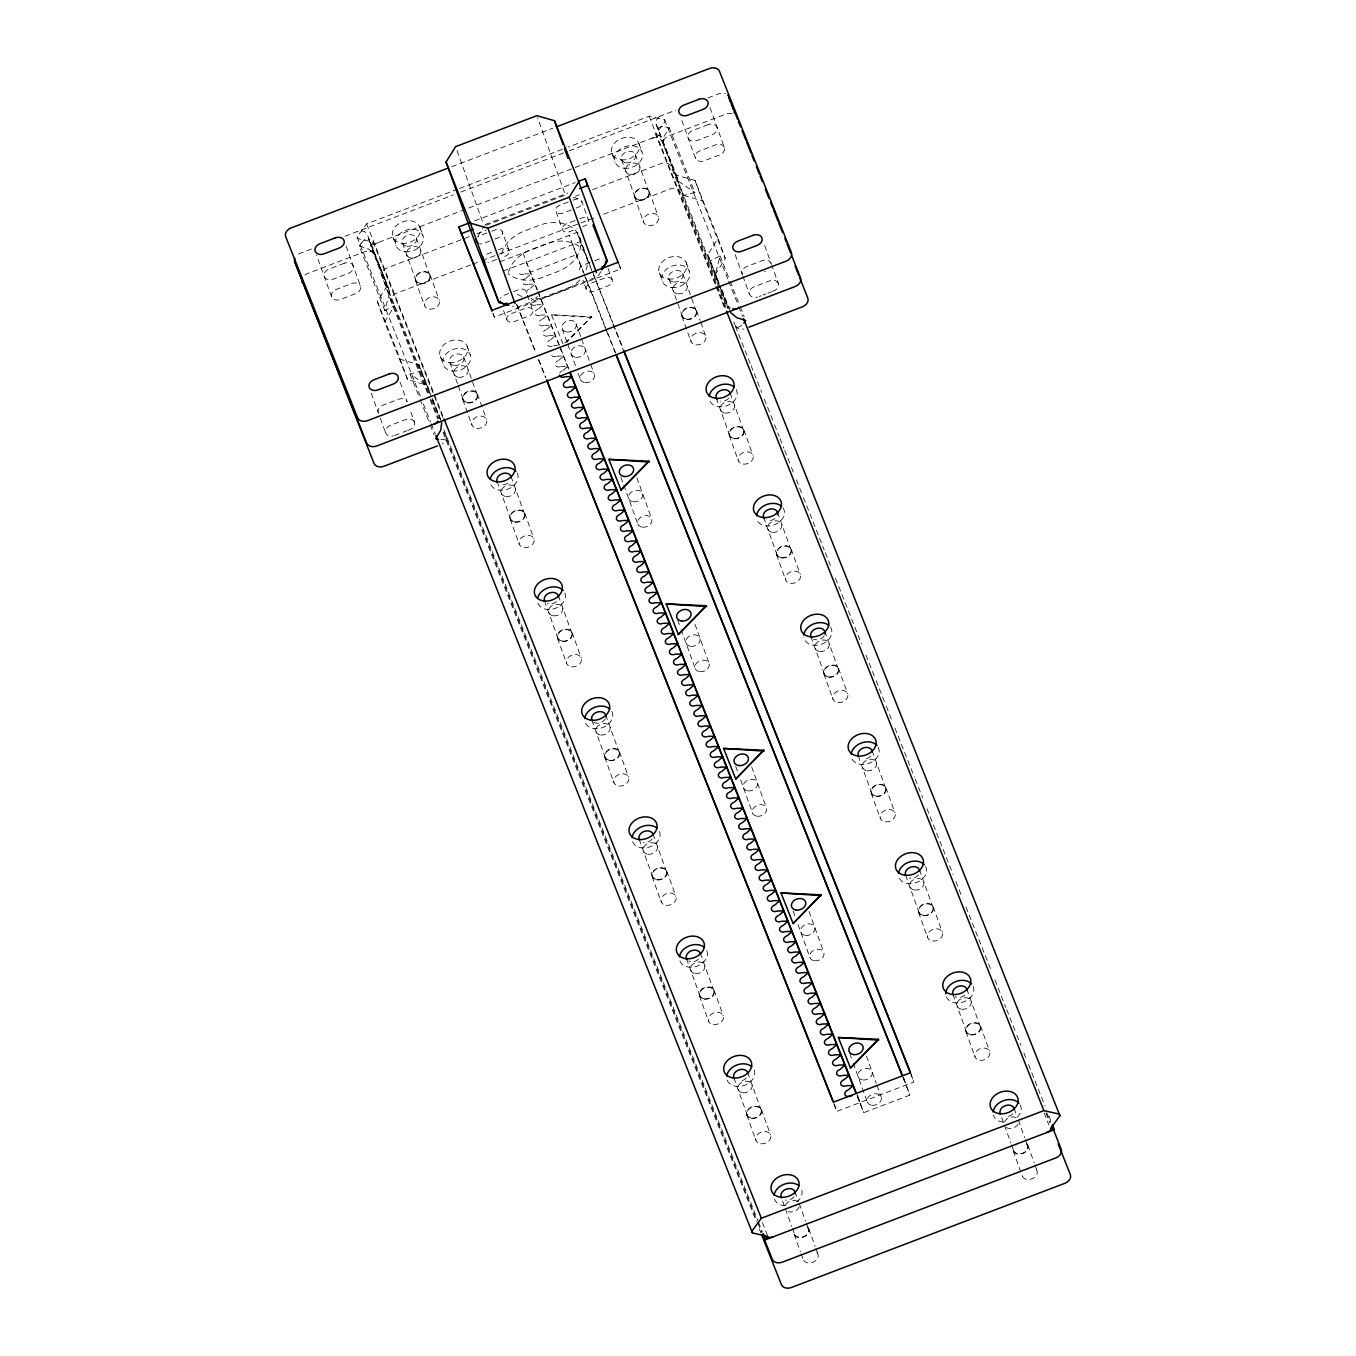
<?xml version="1.0" encoding="UTF-8"?>
<svg xmlns="http://www.w3.org/2000/svg" width="1356" height="1356" viewBox="0 0 1356 1356"><rect width="100%" height="100%" fill="white"/><g stroke="black" fill="none" stroke-linecap="round" stroke-linejoin="round"><path stroke-width="0.75" stroke-dasharray="5 3.75" d="M665.66 126.989L669.237 127.803L664.135 136.278L663.321 144.194M663.338 139.126L663.22 143.77M431.344 396.427L421.258 370.985L410.037 374.036L426.276 384.918L407.546 379.578L384.646 321.864L394.749 305.524L384.833 310.541L389.731 291.591L367.256 234.385A8.221 6.221 -19.8 0 0 357.272 231.537M720.612 288.54L715.171 274.844L720.087 255.894L710.154 260.911L718.697 282.421M384.646 321.864L377.341 301.591L387.46 285.252M477.82 236.3L484.143 226.062M600.962 271.488L597.793 276.59L516.5 307.575L512.602 306.456M710.154 260.911L707.883 254.572L717.985 238.232L695.069 180.518L676.356 175.178L656.168 124.294A8.221 6.221 -19.8 0 1 661.559 115.582M715.171 274.844L725.29 258.504L717.985 238.232M442.734 417.292L373.171 242.063L357.713 238.588L357.103 236.893L366.629 223.893L457.497 189.264M384.833 310.541L359.187 245.928L361.374 242.927M429.411 393.206L370.713 245.385L373.171 242.063M715.07 284.065L655.66 134.413L665.186 121.413L664.576 119.735L649.134 116.26L568.13 147.109M564.893 342.983L591.606 316.677L566.672 342.373M741.885 325.423L737.325 327.542M537.417 296.625L535.722 297.828M526.298 278.031L531.06 273.793L524.67 273.929M538.535 308.863L543.315 304.676L536.874 304.761M542.62 319.135L547.366 314.897L540.993 315.033M558.943 360.238L563.689 356.001L557.299 356.136M530.416 288.286L535.162 284.133L528.704 284.218M546.739 329.389L551.468 325.237L545.027 325.321M563.062 370.493L567.791 366.323L561.35 366.425M550.739 339.712L555.536 335.441L549.078 335.593M451.718 166.72L552.604 128.295M459.481 188.518L566.147 147.872M311.405 249.012L300.201 253.284A8.221 6.221 -19.8 0 0 296.371 255.826M345.034 236.198L453.379 194.908M460.854 192.06L567.317 151.499M569.198 150.787L675.83 110.158M707.934 97.92L718.629 93.835A8.221 6.221 -19.8 0 1 725.443 93.7M370.713 245.385L659.626 135.312L728.409 308.575M474.6 220.892L575.266 182.552M484.94 224.655L567.842 193.061M486.092 225.316L565.435 195.078L537.569 117.667M469.21 236.673L387.528 267.793A8.221 6.221 -19.8 0 0 382.138 276.505L428.615 393.596M476.804 233.791L486.312 230.164M575.588 196.145L579.385 194.705M592.674 189.637L661.067 163.584A8.221 6.221 -19.8 0 1 671.05 166.432L727.443 308.473M486.872 233.029L480.16 235.588A5.593 4.221 -19.8 0 0 477.922 236.944M491.686 231.198L495.533 229.723A5.593 4.221 -19.8 0 1 502.313 231.673L509.009 250.25A5.593 4.221 -19.8 0 1 505.33 256.182L501.5 257.64M568.232 202.027L559.587 205.315A5.593 4.221 -19.8 0 0 555.926 211.248L562.604 229.825A5.593 4.221 -19.8 0 0 569.401 231.774L577.08 228.842M573.046 200.196L574.961 199.468A5.593 4.221 -19.8 0 1 581.741 201.4L588.436 219.994A5.593 4.221 -19.8 0 1 584.775 225.91L582.843 226.638M490.008 240.893L483.278 243.453A5.593 4.221 -19.8 0 1 479.634 243.826M494.804 239.063L498.652 237.588A5.593 4.221 -19.8 0 0 502.313 231.673M571.351 209.892L562.706 213.18A5.593 4.221 -19.8 0 1 555.926 211.248M576.164 208.061L578.08 207.332A5.593 4.221 -19.8 0 0 581.741 201.4M486.838 254.165L493.567 251.606M498.381 249.775L502.212 248.317A5.593 4.221 -19.8 0 1 509.009 250.25M574.927 220.604L566.283 223.91A5.593 4.221 -19.8 0 0 562.604 229.825M579.724 218.774L581.656 218.045A5.593 4.221 -19.8 0 1 588.436 219.994M470.735 264.912L396.647 293.15A8.221 6.221 -19.8 0 0 391.257 301.846L429.36 397.833M472.634 264.2L480.227 261.301M482.143 260.572L495.432 255.504M499.228 254.064L596.115 217.146M603.708 214.248L670.186 188.925A8.221 6.221 -19.8 0 1 680.17 191.772L716.748 283.913M496.686 259.471L489.957 262.03A5.593 4.221 -19.8 0 1 487.923 262.488M499.923 261.759L576.978 232.401L591.758 269.641M503.262 271.064L580.317 241.69L576.978 232.401M537.078 289.913L530.111 272.353L576.283 254.759L569.283 235.334M508.67 293.489L503.873 295.32A5.593 4.221 -19.8 0 0 500.381 298.32M513.483 291.659L519.246 289.472A5.593 4.221 -19.8 0 1 526.162 293.438M590.03 262.505L583.3 265.064A5.593 4.221 -19.8 0 0 579.52 268.878A5.593 4.221 -19.8 0 0 581.334 272.81M594.826 260.674L598.674 259.199A5.593 4.221 -19.8 0 1 603.318 259.115M492.838 313.236L494.381 317.118L620.692 268.98L618.268 262.216M764.377 271.471L765.326 271.115M394.359 435.513L402.054 432.581M403.003 432.225L406.851 430.75M407.817 430.394L409.732 429.666A7.204 5.441 -19.8 0 0 414.461 422.038L409.8 409.139M759.174 296.506L761.106 295.778M763.021 295.049L765.903 293.947M767.835 293.218L771.666 291.743M772.632 291.387L773.598 291.015A7.204 5.441 -19.8 0 0 778.31 283.404L771.683 264.962M833.804 1103.682L836.855 1111.395L913.91 1082.037L910.571 1072.732M857.517 1097.106L863.704 1112.683L909.876 1095.106L902.876 1075.664M732.037 113.734A8.221 6.221 -19.8 0 0 725.935 114.107L668.847 135.854A8.221 6.221 -19.8 0 0 663.457 144.567L683.661 195.45L694.882 192.399L669.237 127.803M553.621 345.78L557.621 345.288M591.911 317.507L551.502 314.846L591.606 316.677M440.785 439.717L445.548 439.124L446.599 436.157M655.66 134.413L659.626 135.312M359.187 245.928L368.493 248.928L374.392 254.284M683.661 195.45L702.374 200.79L725.29 258.504M573.266 197.315L581.08 199.552M377.341 301.591L400.257 359.306L418.97 364.645L430.327 393.274M656.168 124.294L678.644 181.501L694.882 192.399M736.393 327.135L735.715 326.389A8.221 6.221 -19.8 0 0 743.919 329M370.968 250.521L374.188 253.911M389.731 291.591L368.527 238.453L386.816 284.099L378.714 263.844M720.087 255.894L729.409 279.387M730.189 281.353L739.512 304.846M740.291 306.795L744.173 316.592M664.576 119.735L727.901 279.217M728.68 281.184L738.054 304.812M738.664 306.507L742.749 316.626M707.883 254.572L719.239 283.184M721.765 289.54L728.07 305.439A8.221 6.221 -19.8 0 0 730.579 308.134M721.816 290.252L730.359 311.778M721.392 290.489L728.375 308.1M733.816 321.796L735.376 325.711M735.444 326.304L750.309 363.713M751.088 365.679L761.75 392.545M764.377 399.156L773.751 422.784M774.53 424.75L779.225 436.564M780.005 438.53L783.921 448.378M784.7 450.345L790.701 465.481M791.463 467.413L793.752 473.159M796.413 479.888L802.667 495.635M803.447 497.601L824.228 549.943M825.346 552.74L831.601 568.486M835.499 578.334L861.569 643.998M865.992 655.134L875.366 678.763M876.145 680.729L885.536 704.357M886.316 706.323L892.045 720.782M894.909 727.986L914.452 777.208M915.232 779.175L922.538 797.565M926.962 808.718L953.014 874.349M955.878 881.57L962.15 897.384M965.964 906.978L991.117 970.32M994.914 979.913L1005.898 1007.593M1006.677 1009.559L1016.068 1033.187M1016.847 1035.153L1020.831 1045.188M1023.882 1052.866L1026.17 1058.612M1028.577 1064.68L1044.984 1106.038M1048.9 1115.886L1051.307 1121.971M1046.713 1112.751L1050.527 1122.344M717.51 285.828L726.647 308.863M1045.934 1113.14L1049.747 1122.734M649.134 116.26L725.731 309.219M715.849 286.031L725.24 309.66M1044.154 1113.022L1048.832 1124.836M619.167 265.098L620.692 268.98M592.538 271.607L612.861 322.796M613.641 324.779L623.014 348.39M580.317 241.69L592.758 273.031M593.538 274.997L623.235 349.814M910.859 1074.325L913.91 1082.037M572.639 244.622L585.131 276.115M585.911 278.082L607.013 331.22M607.793 333.186L615.607 352.865M903.096 1077.088L906.232 1084.953M576.283 254.759L583.317 272.471M584.097 274.437L615.353 353.17M902.842 1077.393L909.876 1095.106M551.502 314.846L563.299 344.56M526.467 262.216L537.332 289.608M538.112 291.591L569.384 370.341M857.755 1096.767L860.06 1102.547M537.857 291.879L558.96 345.034M559.74 347L568.35 368.663M517.043 304.914L535.806 352.17M538.925 360.035L545.96 377.765M516.483 304.354L535.247 351.611M538.366 359.493L545.4 377.205M366.629 223.893L443.226 416.851M762.428 1222.637L767.903 1236.418M432.852 399.63L440.988 420.597M432.123 398.376L441.446 421.852M432.479 400.579L439.514 418.665M443.887 429.683L757.835 1220.536M758.428 1222.027L762.394 1232.045M430.903 399.359L438.53 418.563M443.87 431.988L757.055 1220.909M757.801 1222.841L761.614 1232.435M430.123 399.749L437.751 418.936M443.073 432.378L756.258 1221.298M759.309 1228.977L760.835 1232.824M357.103 236.893L420.411 396.376M423.36 403.986L430.581 421.987M431.191 423.665L435.259 433.801M410.037 374.036L419.36 397.528M420.14 399.478L429.462 422.97M430.242 424.937L434.123 434.717M764.699 245.589L771.005 263.132M709.985 107.582L724.307 147.346A7.204 5.441 -19.8 0 1 719.578 154.974L704.205 160.822A7.204 5.441 -19.8 0 1 695.475 158.33L681.153 118.565M735.172 254.623L742.19 274.115M742.851 275.946L749.478 294.388M695.069 180.518L702.374 200.79M1027.865 1145.278L1034.187 1162.821M1034.882 1164.77L1036.984 1170.618M1014.085 1108.276L1016.915 1116.158M1018.339 1120.09L1024.661 1137.633M1025.356 1139.582L1027.458 1145.43M676.356 175.178L678.644 181.501M980.541 1026.051L989.66 1051.392M966.743 989.033L980.134 1026.204M933.199 906.808L942.318 932.148M919.419 869.806L932.792 906.961M885.858 787.582L894.994 812.922M872.077 750.563L885.468 787.734M1001.66 1117.48L1003.796 1123.395M1004.508 1125.361L1010.813 1142.922M1011.525 1144.871L1013.627 1150.719M1013.22 1150.871L1022.339 1176.211M838.533 668.339L847.653 693.679M824.753 631.32L838.127 668.491M952.912 994.304L966.286 1031.475M965.896 1031.628L975.015 1056.968M791.192 549.095L800.328 574.452M777.412 512.093L790.785 549.265M686.238 262.674L689.272 271.132M905.571 875.078L918.961 912.232M918.554 912.385L927.673 937.742M743.868 429.869L752.987 455.209M730.07 392.85L743.461 430.022M638.896 143.448L641.947 151.889M858.246 755.834L871.62 793.006M871.213 793.158L880.349 818.499M696.526 310.626L700.035 320.372M700.747 322.321L705.645 335.966M682.746 273.624L696.12 310.778M810.905 636.591L824.295 673.763M823.889 673.915L833.008 699.255M649.202 191.399L658.321 216.74M635.405 154.381L648.795 191.552M763.581 517.365L776.954 554.536M776.547 554.689L785.666 580.029M716.239 398.122L729.63 435.293M729.223 435.445L738.342 460.786M668.915 278.895L682.288 316.05M681.882 316.219L691.001 341.559M621.573 159.652L634.947 196.823M634.557 196.976L643.676 222.316M659.338 272.929L662.372 281.387M611.997 153.703L615.031 162.144M608.132 268.573L612.149 279.726A5.593 4.221 -19.8 0 1 608.488 285.641L593.114 291.506A5.593 4.221 -19.8 0 1 586.317 289.574L582.978 280.268M501.754 254.047A32.917 24.883 -19.8 0 1 524.111 231.13L539.485 225.282A32.917 24.883 -19.8 0 1 579.419 236.69L586.097 255.267M866.399 1055.951L876.23 1083.258M876.942 1085.207L881.146 1096.902M809.04 911.435L823.77 952.37M751.665 766.903L766.394 807.837M849.771 1053.426L852.568 1061.24M853.28 1063.189L867.315 1102.174M694.984 624.319L709.019 663.304M793.091 910.859L795.192 916.707M798.006 924.504L809.939 957.641M636.913 477.837L651.643 518.772M857.382 1095.123L863.704 1112.683M856.992 1094.851L860.653 1104.987M735.715 766.326L737.817 772.174M740.63 779.971L752.563 813.108M576.029 323.576L580.944 337.22M581.639 339.17L590.063 362.561M590.758 364.51L594.267 374.256M677.644 619.845L680.441 627.642M681.153 629.591L695.187 668.576M620.963 477.261L623.065 483.109M623.777 485.058L637.812 524.06M562.181 328.847L567.096 342.492M567.808 344.441L575.52 365.883M578.334 373.68L580.436 379.527M834.177 1103.954L836.855 1111.395M523.111 252.928L530.111 272.353M527.365 295.133L532.722 309.999A5.593 4.221 -19.8 0 1 529.06 315.914L513.687 321.779A5.593 4.221 -19.8 0 1 506.89 319.83L503.551 310.541M456.989 150.618L483.431 224.079M493.16 313.745L494.381 317.118M808.786 1228.756L815.109 1246.3M815.804 1248.249L817.905 1254.097M795.006 1191.755L798.548 1201.602M799.26 1203.569L805.566 1221.112M806.278 1223.061L808.379 1228.909M761.445 1109.53L770.581 1134.87M747.665 1072.511L761.038 1109.683M714.12 990.287L723.24 1015.627M700.323 953.268L713.714 990.439M666.779 871.061L675.898 896.401M652.999 834.042L666.372 871.213M782.582 1200.958L784.717 1206.874M785.412 1208.84L791.735 1226.383M792.429 1228.333L794.548 1234.18M794.141 1234.35L800.447 1251.893M801.159 1253.842L803.26 1259.69M619.455 751.817L628.574 777.158M605.657 714.798L619.048 751.97M733.833 1077.783L747.207 1114.954M746.8 1115.107L755.936 1140.447M572.113 632.574L581.232 657.914M558.333 595.572L571.707 632.727M467.159 346.153L470.193 354.611M686.492 958.539L699.882 995.711M699.476 995.863L708.595 1021.204M524.789 513.348L533.908 538.688M510.992 476.329L524.382 513.5M419.818 226.927L422.869 235.368M639.168 839.313L652.541 876.485M652.134 876.637L661.253 901.977M477.448 394.104L486.567 419.445M463.667 357.103L477.041 394.257M591.826 720.07L605.2 757.241M604.81 757.394L613.929 782.734M430.106 274.878L439.242 300.218M416.326 237.859L429.699 275.031M544.485 600.844L557.875 637.998M557.469 638.168L566.588 663.508M497.16 481.6L510.534 518.772M510.127 518.924L519.263 544.265M449.819 362.374L457.582 383.934M458.294 385.884L463.21 399.528M462.803 399.681L471.922 425.021M402.495 243.131L415.868 280.302M415.461 280.455L424.598 305.795M440.242 356.408L443.293 364.849M392.918 237.164L395.952 245.622M418.97 364.645L421.258 370.985M391.257 301.846L373.019 251.165A8.221 6.221 -19.8 0 1 378.409 242.453M400.257 359.306L407.546 379.578M400.139 382.273L407.156 401.766A7.204 5.441 -19.8 0 0 398.427 399.274L383.053 405.122A7.204 5.441 -19.8 0 0 378.799 413.631M346.136 246.216L360.442 285.98A7.204 5.441 -19.8 0 1 355.73 293.608L340.356 299.473A7.204 5.441 -19.8 0 1 331.61 296.964L316.592 255.25M371.307 393.257L378.324 412.749M380.324 418.275L385.629 433.022M771.259 264.081A7.204 5.441 -19.8 0 0 762.275 260.623L746.902 266.488A7.204 5.441 -19.8 0 0 742.393 274.556M506.89 319.83A5.593 4.221 -19.8 0 1 510.551 313.914L525.925 308.049A5.593 4.221 -19.8 0 1 532.722 309.999M612.149 279.726A5.593 4.221 -19.8 0 0 605.369 277.794L589.996 283.641A5.593 4.221 -19.8 0 0 586.317 289.574M586.114 269.827A32.917 24.883 -19.8 0 0 578.029 245.673A32.917 24.883 -19.8 0 0 546.18 243.86L530.806 249.724A32.917 24.883 -19.8 0 0 508.008 275.217M579.86 279.929A32.917 24.883 -19.8 0 1 564.537 290.099L549.163 295.964A32.917 24.883 -19.8 0 1 530.84 298.608M521.89 296.506A32.917 24.883 -19.8 0 1 514.771 292.252M579.419 236.69A32.917 24.883 -19.8 0 1 557.841 271.522L542.468 277.387A32.917 24.883 -19.8 0 1 508.076 273.658M1036.476 1169.669A7.831 5.933 -19.8 0 1 1031.509 1179.059A7.831 5.933 -19.8 0 1 1022.034 1174.584M1026.984 1143.871A7.831 5.933 -19.8 0 1 1022.729 1153.583A7.831 5.933 -19.8 0 1 1012.898 1149.244M817.024 1252.69A7.831 5.933 -19.8 0 1 812.413 1262.538A7.831 5.933 -19.8 0 1 802.972 1257.453M807.905 1227.35A7.831 5.933 -19.8 0 1 803.277 1237.197A7.831 5.933 -19.8 0 1 793.853 1232.112M651.948 138.227A8.221 6.221 -19.8 0 1 661.931 141.092M1026.628 1144.108A7.407 5.593 -19.8 0 1 1022.61 1153.278A7.407 5.593 -19.8 0 1 1013.322 1149.176M1018.102 1123.971A7.407 5.593 -19.8 0 1 1005.745 1127.107M1004.508 1122.09A7.407 5.593 -19.8 0 1 1010.067 1117.293A7.407 5.593 -19.8 0 1 1017.102 1118.361M807.142 1227.18A7.407 5.593 -19.8 0 1 803.532 1236.757A7.407 5.593 -19.8 0 1 794.277 1232.095M799.26 1206.857A7.407 5.593 -19.8 0 1 788.277 1211.535M785.666 1204.976A7.407 5.593 -19.8 0 1 798.006 1201.84M736.189 389.477A14.391 10.882 -19.8 0 1 727.172 405.614A14.391 10.882 -19.8 0 1 709.408 399.681M782.988 507.839A14.391 10.882 -19.8 0 1 775.124 524.586A14.391 10.882 -19.8 0 1 756.733 518.924M830.33 627.082A14.391 10.882 -19.8 0 1 821.838 644.083A14.391 10.882 -19.8 0 1 803.871 637.167M878.196 747.19A14.391 10.882 -19.8 0 1 869.179 763.309A14.391 10.882 -19.8 0 1 851.399 757.394M925.538 866.416A14.391 10.882 -19.8 0 1 916.503 882.553A14.391 10.882 -19.8 0 1 898.74 876.637M973.286 986.541A14.391 10.882 -19.8 0 1 963.845 1001.796A14.391 10.882 -19.8 0 1 946.369 996.796M1020.204 1104.886A14.391 10.882 -19.8 0 1 1015.847 1118.429M1003.169 1122.175A14.391 10.882 -19.8 0 1 993.406 1115.107M517.111 472.956A14.391 10.882 -19.8 0 1 508.093 489.075A14.391 10.882 -19.8 0 1 490.313 483.16M564.859 593.081A14.391 10.882 -19.8 0 1 554.18 608.742A14.391 10.882 -19.8 0 1 537.451 601.403M611.776 711.425A14.391 10.882 -19.8 0 1 602.759 727.562A14.391 10.882 -19.8 0 1 584.978 721.629M659.525 831.55A14.391 10.882 -19.8 0 1 649.49 847.008A14.391 10.882 -19.8 0 1 632.32 840.873M706.866 950.793A14.391 10.882 -19.8 0 1 696.187 966.455A14.391 10.882 -19.8 0 1 679.458 959.116M754.207 1070.02A14.391 10.882 -19.8 0 1 743.512 1085.698A14.391 10.882 -19.8 0 1 726.782 1078.342M801.837 1190.195A14.391 10.882 -19.8 0 1 796.769 1201.908M785.463 1205.721A14.391 10.882 -19.8 0 1 774.327 1198.585M728.68 398.41A7.407 5.593 -19.8 0 1 720.409 401.19M774.954 518.585A7.407 5.593 -19.8 0 1 767.733 520.433M824.177 635.778A7.407 5.593 -19.8 0 1 813.753 639.286M870.671 756.106A7.407 5.593 -19.8 0 1 864.535 759.004M918.453 874.806A7.407 5.593 -19.8 0 1 909.062 877.976M964.845 995.084A7.407 5.593 -19.8 0 1 955.166 996.728M1012.678 1113.818A7.407 5.593 -19.8 0 1 1006.542 1116.717M507.958 483.245A7.407 5.593 -19.8 0 1 502.025 484.77M556.418 601.606A7.407 5.593 -19.8 0 1 547.349 603.522M605.42 718.68A7.407 5.593 -19.8 0 1 593.555 722.172M652.05 839.059A7.407 5.593 -19.8 0 1 643.32 842.381M698.425 959.319A7.407 5.593 -19.8 0 1 688.746 960.963M746.258 1078.054A7.407 5.593 -19.8 0 1 738.681 1080.952M794.04 1196.755A7.407 5.593 -19.8 0 1 785.327 1200.077M523.738 274.183A4.254 3.22 -19.8 0 1 519.484 273.759M527.806 284.455A4.254 3.22 -19.8 0 1 522.738 282.946A4.254 3.22 -19.8 0 1 525.433 278.489M526.823 293.218A4.254 3.22 -19.8 0 1 529.518 288.76M535.976 304.998A4.254 3.22 -19.8 0 1 530.891 303.507A4.254 3.22 -19.8 0 1 533.603 299.032M540.044 315.287A4.254 3.22 -19.8 0 1 534.976 313.778A4.254 3.22 -19.8 0 1 537.671 309.304M544.129 325.559A4.254 3.22 -19.8 0 1 539.044 324.05A4.254 3.22 -19.8 0 1 541.756 319.575M548.197 335.83A4.254 3.22 -19.8 0 1 543.129 334.322A4.254 3.22 -19.8 0 1 545.841 329.864M552.282 346.102A4.254 3.22 -19.8 0 1 547.214 344.594A4.254 3.22 -19.8 0 1 549.909 340.136M556.367 356.374A4.254 3.22 -19.8 0 1 551.146 354.306M560.435 366.662A4.254 3.22 -19.8 0 1 555.367 365.154A4.254 3.22 -19.8 0 1 558.079 360.679M559.757 372.9A4.254 3.22 -19.8 0 1 562.147 370.951M331.61 296.964A7.204 5.441 -19.8 0 1 336.339 289.353L351.713 283.489A7.204 5.441 -19.8 0 1 360.442 285.98M414.461 422.038A7.204 5.441 -19.8 0 0 405.715 419.546L390.342 425.394A7.204 5.441 -19.8 0 0 385.477 432.547A7.204 5.441 -19.8 0 0 393.104 435.903M304.829 275.031A8.221 6.221 -19.8 0 1 307.49 273.556L364.578 251.809A8.221 6.221 -19.8 0 1 374.561 254.657M439.175 415.529A8.221 6.221 -19.8 0 1 439.361 418.512M361.493 243.148A13.119 7.17 -77.3 0 1 368.188 238.673M368.12 239.08A6.356 3.475 -77.3 0 1 369.256 240.131M446.463 435.801A8.221 6.221 -19.8 0 1 442.429 443.87M724.307 147.346A7.204 5.441 -19.8 0 0 715.561 144.855L700.188 150.702A7.204 5.441 -19.8 0 0 695.475 158.33M778.31 283.404A7.204 5.441 -19.8 0 0 769.581 280.895L754.207 286.76A7.204 5.441 -19.8 0 0 749.393 294.15A7.204 5.441 -19.8 0 0 757.597 297.083M657.999 128.244A13.119 6.865 36.2 0 1 665.728 127.227M658.253 130.023A6.356 3.322 36.2 0 1 658.338 128.498M344.407 263.217L329.033 269.081A7.204 5.441 -19.8 0 0 324.321 276.692A7.204 5.441 -19.8 0 0 333.051 279.2L348.424 273.336A7.204 5.441 -19.8 0 0 353.153 265.708A7.204 5.441 -19.8 0 0 344.407 263.217M708.273 124.583L692.899 130.43A7.204 5.441 -19.8 0 0 688.17 138.058A7.204 5.441 -19.8 0 0 696.916 140.549L712.29 134.702A7.204 5.441 -19.8 0 0 717.002 127.074A7.204 5.441 -19.8 0 0 708.273 124.583M585.063 382.663A7.407 5.593 -19.8 0 0 594.437 374.731A7.407 5.593 -19.8 0 0 582.572 373.273A7.407 5.593 -19.8 0 0 585.063 382.663M575.944 357.323A7.407 5.593 -19.8 0 0 585.3 349.39A7.407 5.593 -19.8 0 0 573.452 347.933A7.407 5.593 -19.8 0 0 575.944 357.323M642.439 527.196A7.407 5.593 -19.8 0 0 651.812 519.263A7.407 5.593 -19.8 0 0 639.947 517.806A7.407 5.593 -19.8 0 0 642.439 527.196M633.303 501.839A7.407 5.593 -19.8 0 0 642.676 493.923A7.407 5.593 -19.8 0 0 630.828 492.465A7.407 5.593 -19.8 0 0 633.303 501.839M699.815 671.712A7.407 5.593 -19.8 0 0 709.171 663.779A7.407 5.593 -19.8 0 0 697.323 662.338A7.407 5.593 -19.8 0 0 699.815 671.712M690.679 646.371A7.407 5.593 -19.8 0 0 700.052 638.439A7.407 5.593 -19.8 0 0 688.204 636.998A7.407 5.593 -19.8 0 0 690.679 646.371M757.19 816.244A7.407 5.593 -19.8 0 0 766.547 808.312A7.407 5.593 -19.8 0 0 754.699 806.854A7.407 5.593 -19.8 0 0 757.19 816.244M748.054 790.904A7.407 5.593 -19.8 0 0 757.428 782.971A7.407 5.593 -19.8 0 0 745.58 781.514A7.407 5.593 -19.8 0 0 748.054 790.904M814.549 960.777A7.407 5.593 -19.8 0 0 823.923 952.844A7.407 5.593 -19.8 0 0 812.075 951.387A7.407 5.593 -19.8 0 0 814.549 960.777M805.43 935.437A7.407 5.593 -19.8 0 0 814.803 927.504A7.407 5.593 -19.8 0 0 802.955 926.046A7.407 5.593 -19.8 0 0 805.43 935.437M871.925 1105.31A7.407 5.593 -19.8 0 0 881.298 1097.377A7.407 5.593 -19.8 0 0 869.45 1095.919A7.407 5.593 -19.8 0 0 871.925 1105.31M862.806 1079.969A7.407 5.593 -19.8 0 0 872.179 1072.037A7.407 5.593 -19.8 0 0 860.314 1070.579A7.407 5.593 -19.8 0 0 862.806 1079.969M648.575 225.638A7.831 5.933 -19.8 0 0 658.491 217.248A7.831 5.933 -19.8 0 0 645.931 215.706A7.831 5.933 -19.8 0 0 648.575 225.638M639.439 200.298A7.831 5.933 -19.8 0 0 649.355 191.908A7.831 5.933 -19.8 0 0 636.812 190.365A7.831 5.933 -19.8 0 0 639.439 200.298M695.899 344.865A7.831 5.933 -19.8 0 0 705.815 336.474A7.831 5.933 -19.8 0 0 693.272 334.932A7.831 5.933 -19.8 0 0 695.899 344.865M686.78 319.524A7.831 5.933 -19.8 0 0 696.696 311.134A7.831 5.933 -19.8 0 0 684.153 309.592A7.831 5.933 -19.8 0 0 686.78 319.524M743.241 464.108A7.831 5.933 -19.8 0 0 753.156 455.718A7.831 5.933 -19.8 0 0 740.596 454.175A7.831 5.933 -19.8 0 0 743.241 464.108M734.105 438.768A7.831 5.933 -19.8 0 0 744.037 430.377A7.831 5.933 -19.8 0 0 731.477 428.835A7.831 5.933 -19.8 0 0 734.105 438.768M790.565 583.351A7.831 5.933 -19.8 0 0 800.481 574.944A7.831 5.933 -19.8 0 0 787.938 573.402A7.831 5.933 -19.8 0 0 790.565 583.351M781.446 558.011A7.831 5.933 -19.8 0 0 791.362 549.604A7.831 5.933 -19.8 0 0 778.819 548.061A7.831 5.933 -19.8 0 0 781.446 558.011M837.906 702.577A7.831 5.933 -19.8 0 0 847.822 694.187A7.831 5.933 -19.8 0 0 835.279 692.645A7.831 5.933 -19.8 0 0 837.906 702.577M828.787 677.237A7.831 5.933 -19.8 0 0 838.703 668.847A7.831 5.933 -19.8 0 0 826.143 667.305A7.831 5.933 -19.8 0 0 828.787 677.237M885.231 821.821A7.831 5.933 -19.8 0 0 895.163 813.43A7.831 5.933 -19.8 0 0 882.603 811.888A7.831 5.933 -19.8 0 0 885.231 821.821M876.112 796.481A7.831 5.933 -19.8 0 0 886.027 788.073A7.831 5.933 -19.8 0 0 873.484 786.548A7.831 5.933 -19.8 0 0 876.112 796.481M932.572 941.047A7.831 5.933 -19.8 0 0 942.488 932.657A7.831 5.933 -19.8 0 0 929.945 931.114A7.831 5.933 -19.8 0 0 932.572 941.047M923.453 915.707A7.831 5.933 -19.8 0 0 933.369 907.317A7.831 5.933 -19.8 0 0 920.809 905.774A7.831 5.933 -19.8 0 0 923.453 915.707M979.913 1060.29A7.831 5.933 -19.8 0 0 989.829 1051.9A7.831 5.933 -19.8 0 0 977.269 1050.358A7.831 5.933 -19.8 0 0 979.913 1060.29M970.777 1034.95A7.831 5.933 -19.8 0 0 980.693 1026.56A7.831 5.933 -19.8 0 0 968.15 1025.017A7.831 5.933 -19.8 0 0 970.777 1034.95M429.479 309.117A7.831 5.933 -19.8 0 0 439.395 300.727A7.831 5.933 -19.8 0 0 426.852 299.184A7.831 5.933 -19.8 0 0 429.479 309.117M420.36 283.777A7.831 5.933 -19.8 0 0 430.276 275.37A7.831 5.933 -19.8 0 0 417.733 273.844A7.831 5.933 -19.8 0 0 420.36 283.777M476.82 428.343A7.831 5.933 -19.8 0 0 486.736 419.953A7.831 5.933 -19.8 0 0 474.193 418.411A7.831 5.933 -19.8 0 0 476.82 428.343M467.701 403.003A7.831 5.933 -19.8 0 0 477.617 394.613A7.831 5.933 -19.8 0 0 465.057 393.071A7.831 5.933 -19.8 0 0 467.701 403.003M524.145 547.587A7.831 5.933 -19.8 0 0 534.078 539.196A7.831 5.933 -19.8 0 0 521.518 537.654A7.831 5.933 -19.8 0 0 524.145 547.587M515.026 522.246A7.831 5.933 -19.8 0 0 524.942 513.856A7.831 5.933 -19.8 0 0 512.399 512.314A7.831 5.933 -19.8 0 0 515.026 522.246M571.486 666.813A7.831 5.933 -19.8 0 0 581.402 658.423A7.831 5.933 -19.8 0 0 568.859 656.88A7.831 5.933 -19.8 0 0 571.486 666.813M562.367 641.473A7.831 5.933 -19.8 0 0 572.283 633.082A7.831 5.933 -19.8 0 0 559.723 631.54A7.831 5.933 -19.8 0 0 562.367 641.473M618.828 786.056A7.831 5.933 -19.8 0 0 628.743 777.666A7.831 5.933 -19.8 0 0 616.183 776.124A7.831 5.933 -19.8 0 0 618.828 786.056M609.692 760.716A7.831 5.933 -19.8 0 0 619.607 752.326A7.831 5.933 -19.8 0 0 607.064 750.783A7.831 5.933 -19.8 0 0 609.692 760.716M666.152 905.3A7.831 5.933 -19.8 0 0 676.068 896.892A7.831 5.933 -19.8 0 0 663.525 895.367A7.831 5.933 -19.8 0 0 666.152 905.3M657.033 879.959A7.831 5.933 -19.8 0 0 666.949 871.552A7.831 5.933 -19.8 0 0 654.406 870.01A7.831 5.933 -19.8 0 0 657.033 879.959M713.493 1024.526A7.831 5.933 -19.8 0 0 723.409 1016.136A7.831 5.933 -19.8 0 0 710.849 1014.593A7.831 5.933 -19.8 0 0 713.493 1024.526M704.357 999.186A7.831 5.933 -19.8 0 0 714.29 990.795A7.831 5.933 -19.8 0 0 701.73 989.253A7.831 5.933 -19.8 0 0 704.357 999.186M760.818 1143.769A7.831 5.933 -19.8 0 0 770.733 1135.379A7.831 5.933 -19.8 0 0 758.19 1133.836A7.831 5.933 -19.8 0 0 760.818 1143.769M751.699 1118.429A7.831 5.933 -19.8 0 0 761.614 1110.039A7.831 5.933 -19.8 0 0 749.071 1108.496A7.831 5.933 -19.8 0 0 751.699 1118.429M639.574 199.959A7.407 5.593 -19.8 0 0 648.948 192.027A7.407 5.593 -19.8 0 0 637.1 190.569A7.407 5.593 -19.8 0 0 639.574 199.959M630.455 174.619A7.407 5.593 -19.8 0 0 639.829 166.686A7.407 5.593 -19.8 0 0 627.964 165.229A7.407 5.593 -19.8 0 0 630.455 174.619M686.916 319.185A7.407 5.593 -19.8 0 0 696.289 311.27A7.407 5.593 -19.8 0 0 684.424 309.812A7.407 5.593 -19.8 0 0 686.916 319.185M677.78 293.845A7.407 5.593 -19.8 0 0 687.153 285.93A7.407 5.593 -19.8 0 0 675.305 284.472A7.407 5.593 -19.8 0 0 677.78 293.845M734.24 438.429A7.407 5.593 -19.8 0 0 743.613 430.496A7.407 5.593 -19.8 0 0 731.765 429.038A7.407 5.593 -19.8 0 0 734.24 438.429M725.121 413.088A7.407 5.593 -19.8 0 0 734.494 405.156A7.407 5.593 -19.8 0 0 722.629 403.698A7.407 5.593 -19.8 0 0 725.121 413.088M781.581 557.672A7.407 5.593 -19.8 0 0 790.955 549.739A7.407 5.593 -19.8 0 0 779.09 548.282A7.407 5.593 -19.8 0 0 781.581 557.672M772.462 532.332A7.407 5.593 -19.8 0 0 781.819 524.399A7.407 5.593 -19.8 0 0 769.971 522.941A7.407 5.593 -19.8 0 0 772.462 532.332M828.906 676.898A7.407 5.593 -19.8 0 0 838.279 668.966A7.407 5.593 -19.8 0 0 826.431 667.508A7.407 5.593 -19.8 0 0 828.906 676.898M819.787 651.558A7.407 5.593 -19.8 0 0 829.16 643.625A7.407 5.593 -19.8 0 0 817.312 642.168A7.407 5.593 -19.8 0 0 819.787 651.558M876.247 796.142A7.407 5.593 -19.8 0 0 885.621 788.209A7.407 5.593 -19.8 0 0 873.756 786.751A7.407 5.593 -19.8 0 0 876.247 796.142M867.128 770.801A7.407 5.593 -19.8 0 0 876.501 762.869A7.407 5.593 -19.8 0 0 864.636 761.411A7.407 5.593 -19.8 0 0 867.128 770.801M923.589 915.368A7.407 5.593 -19.8 0 0 932.945 907.452A7.407 5.593 -19.8 0 0 921.097 905.994A7.407 5.593 -19.8 0 0 923.589 915.368M914.452 890.028A7.407 5.593 -19.8 0 0 923.826 882.095A7.407 5.593 -19.8 0 0 911.978 880.654A7.407 5.593 -19.8 0 0 914.452 890.028M970.913 1034.611A7.407 5.593 -19.8 0 0 980.286 1026.678A7.407 5.593 -19.8 0 0 968.421 1025.221A7.407 5.593 -19.8 0 0 970.913 1034.611M961.794 1009.271A7.407 5.593 -19.8 0 0 971.167 1001.338A7.407 5.593 -19.8 0 0 959.302 999.88A7.407 5.593 -19.8 0 0 961.794 1009.271M420.496 283.438A7.407 5.593 -19.8 0 0 429.869 275.505A7.407 5.593 -19.8 0 0 418.004 274.048A7.407 5.593 -19.8 0 0 420.496 283.438M411.377 258.098A7.407 5.593 -19.8 0 0 420.75 250.165A7.407 5.593 -19.8 0 0 408.885 248.707A7.407 5.593 -19.8 0 0 411.377 258.098M467.837 402.664A7.407 5.593 -19.8 0 0 477.193 394.732A7.407 5.593 -19.8 0 0 465.345 393.291A7.407 5.593 -19.8 0 0 467.837 402.664M458.701 377.324A7.407 5.593 -19.8 0 0 468.074 369.391A7.407 5.593 -19.8 0 0 456.226 367.951A7.407 5.593 -19.8 0 0 458.701 377.324M515.161 521.907A7.407 5.593 -19.8 0 0 524.535 513.975A7.407 5.593 -19.8 0 0 512.67 512.517A7.407 5.593 -19.8 0 0 515.161 521.907M506.042 496.567A7.407 5.593 -19.8 0 0 515.416 488.635A7.407 5.593 -19.8 0 0 503.551 487.177A7.407 5.593 -19.8 0 0 506.042 496.567M562.503 641.134A7.407 5.593 -19.8 0 0 571.859 633.218A7.407 5.593 -19.8 0 0 560.011 631.76A7.407 5.593 -19.8 0 0 562.503 641.134M553.367 615.793A7.407 5.593 -19.8 0 0 562.74 607.878A7.407 5.593 -19.8 0 0 550.892 606.42A7.407 5.593 -19.8 0 0 553.367 615.793M609.827 760.377A7.407 5.593 -19.8 0 0 619.2 752.444A7.407 5.593 -19.8 0 0 607.352 750.987A7.407 5.593 -19.8 0 0 609.827 760.377M600.708 735.037A7.407 5.593 -19.8 0 0 610.081 727.104A7.407 5.593 -19.8 0 0 598.216 725.646A7.407 5.593 -19.8 0 0 600.708 735.037M657.168 879.62A7.407 5.593 -19.8 0 0 666.542 871.688A7.407 5.593 -19.8 0 0 654.677 870.23A7.407 5.593 -19.8 0 0 657.168 879.62M648.049 854.28A7.407 5.593 -19.8 0 0 657.406 846.347A7.407 5.593 -19.8 0 0 645.558 844.89A7.407 5.593 -19.8 0 0 648.049 854.28M704.493 998.847A7.407 5.593 -19.8 0 0 713.866 990.914A7.407 5.593 -19.8 0 0 702.018 989.473A7.407 5.593 -19.8 0 0 704.493 998.847M695.374 973.506A7.407 5.593 -19.8 0 0 704.747 965.574A7.407 5.593 -19.8 0 0 692.882 964.116A7.407 5.593 -19.8 0 0 695.374 973.506M751.834 1118.09A7.407 5.593 -19.8 0 0 761.208 1110.157A7.407 5.593 -19.8 0 0 749.343 1108.7A7.407 5.593 -19.8 0 0 751.834 1118.09M742.715 1092.75A7.407 5.593 -19.8 0 0 752.088 1084.817A7.407 5.593 -19.8 0 0 740.223 1083.359A7.407 5.593 -19.8 0 0 742.715 1092.75M566.808 331.983A7.407 5.593 -19.8 0 0 576.181 324.05A7.407 5.593 -19.8 0 0 564.333 322.592A7.407 5.593 -19.8 0 0 566.808 331.983M624.031 168.246A14.391 10.882 -19.8 0 0 642.252 152.821A14.391 10.882 -19.8 0 0 619.2 149.991A14.391 10.882 -19.8 0 0 624.031 168.246M620.98 159.788A14.391 10.882 -19.8 0 0 639.201 144.38A14.391 10.882 -19.8 0 0 616.149 141.549A14.391 10.882 -19.8 0 0 620.98 159.788M671.356 287.472A14.391 10.882 -19.8 0 0 689.577 272.064A14.391 10.882 -19.8 0 0 666.525 269.234A14.391 10.882 -19.8 0 0 671.356 287.472M668.322 279.031A14.391 10.882 -19.8 0 0 686.543 263.606A14.391 10.882 -19.8 0 0 663.491 260.776A14.391 10.882 -19.8 0 0 668.322 279.031M404.952 251.724A14.391 10.882 -19.8 0 0 423.174 236.3A14.391 10.882 -19.8 0 0 400.105 233.469A14.391 10.882 -19.8 0 0 404.952 251.724M401.901 243.266A14.391 10.882 -19.8 0 0 420.123 227.859A14.391 10.882 -19.8 0 0 397.071 225.028A14.391 10.882 -19.8 0 0 401.901 243.266M452.277 370.951A14.391 10.882 -19.8 0 0 470.498 355.526A14.391 10.882 -19.8 0 0 447.446 352.696A14.391 10.882 -19.8 0 0 452.277 370.951M449.243 362.51A14.391 10.882 -19.8 0 0 467.464 347.085A14.391 10.882 -19.8 0 0 444.412 344.255A14.391 10.882 -19.8 0 0 449.243 362.51M626.201 162.788A7.407 5.593 -19.8 0 0 635.574 154.855A7.407 5.593 -19.8 0 0 623.709 153.398A7.407 5.593 -19.8 0 0 626.201 162.788M673.525 282.031A7.407 5.593 -19.8 0 0 682.899 274.098A7.407 5.593 -19.8 0 0 671.05 272.641A7.407 5.593 -19.8 0 0 673.525 282.031M407.105 246.267A7.407 5.593 -19.8 0 0 416.478 238.334A7.407 5.593 -19.8 0 0 404.63 236.876A7.407 5.593 -19.8 0 0 407.105 246.267M454.446 365.51A7.407 5.593 -19.8 0 0 463.82 357.577A7.407 5.593 -19.8 0 0 451.955 356.12A7.407 5.593 -19.8 0 0 454.446 365.51"/><path stroke-width="1.5" d="M508.686 305.337L498.923 302.541L474.651 241.402L446.056 162.008L455.565 146.651L536.857 115.684L554.451 120.701L578.724 181.84L607.302 261.25L602.03 269.776M446.056 162.008L470.329 223.147L487.923 228.164L569.215 197.196L578.724 181.84M743.8 323.118L745.732 320.508L736.732 317.66L730.782 312.626M1052.798 1125.734L1054.358 1129.667L1050.408 1128.768L1059.934 1115.785L1059.324 1114.09L1043.866 1110.615L761.36 1218.247L751.834 1231.248L752.444 1232.943L767.903 1236.418L765.462 1239.74L763.106 1233.841M648.982 461.193L620.98 489.923L648.982 461.193L608.878 459.379L649.287 462.04M706.357 605.725L678.356 634.455L706.357 605.725L666.254 603.912L706.662 606.573M763.733 750.258L735.732 778.988L763.733 750.258L723.629 748.444L764.038 751.105M821.109 894.79L793.107 923.521L821.109 894.79L781.005 892.96L821.414 895.638M878.485 1039.306L850.466 1068.053L878.485 1039.306L838.381 1037.493L878.79 1040.154M571.181 391.07L575.944 386.884L569.503 386.969M575.249 401.342L580.029 397.155L573.622 397.24M587.487 432.157L592.267 427.988L585.809 428.072M591.572 442.446L596.352 438.259L589.945 438.327M607.878 483.533L612.658 479.363L606.251 479.431M624.201 524.636L628.981 520.45L622.574 520.535M640.524 565.74L645.287 561.553L638.879 561.638M656.829 606.844L661.609 602.657L655.202 602.742M673.152 647.948L677.932 643.761L671.525 643.829M689.458 689.034L694.238 684.865L687.831 684.933M705.781 730.138L710.561 725.952L704.154 726.036M722.087 771.242L726.867 767.055L720.46 767.14M738.41 812.346L743.19 808.159L736.783 808.244M754.733 853.433L759.496 849.263L753.089 849.331M771.039 894.536L775.818 890.35L769.411 890.434M579.368 411.597L584.114 407.427L577.656 407.512M595.691 452.701L600.42 448.531L593.979 448.616M603.844 473.244L608.59 469.074L602.132 469.176M620.167 514.348L624.896 510.178L618.455 510.263M636.472 555.452L641.219 551.282L634.761 551.367M652.795 596.538L657.524 592.386L651.083 592.47M669.101 637.642L673.847 633.489L667.389 633.574M685.424 678.746L690.153 674.576L683.712 674.678M787.395 935.623L792.141 931.453L785.734 931.538M803.718 976.727L808.447 972.557L802.04 972.642M820.024 1017.814L824.77 1013.661L818.363 1013.729M836.347 1058.917L841.076 1054.765L834.669 1054.832M611.963 493.821L616.743 489.635L610.285 489.719M628.286 534.908L633.049 530.738L626.608 530.823M644.592 576.012L649.371 571.825L642.93 571.927M660.914 617.116L665.711 612.997L659.236 613.014M677.22 658.219L682.017 654.101L675.559 654.117M693.543 699.323L698.34 695.187L691.865 695.221M701.696 719.866L706.476 715.68L700.035 715.765M709.866 740.41L714.663 736.291L708.188 736.325M718.019 760.97L722.799 756.784L716.341 756.868M726.172 781.514L730.969 777.395L724.494 777.412M734.325 802.074L739.105 797.887L732.664 797.972M742.495 822.617L747.292 818.499L740.817 818.515M750.648 843.161L755.428 838.991L748.97 839.076M758.801 863.721L763.598 859.602L757.14 859.619M766.971 884.265L771.734 880.078L765.293 880.163M775.124 904.808L779.87 900.57L773.445 900.723M783.276 925.368L788.056 921.182L781.598 921.266M791.429 945.912L796.192 941.674L789.734 941.827M567.062 380.816L571.876 376.612L565.503 376.68M583.368 421.902L588.182 417.699L581.826 417.767M599.691 463.006L604.505 458.803L598.132 458.87M615.997 504.11L620.811 499.906L614.454 499.974M632.32 545.214L637.134 541.01L630.777 541.078M648.643 586.317L653.456 582.114L647.049 582.182M664.949 627.404L669.762 623.201L663.355 623.285M681.271 668.508L686.085 664.304L679.678 664.389M697.577 709.612L702.391 705.408L695.984 705.493M713.9 750.716L718.714 746.512L712.307 746.58M730.223 791.819L735.037 787.616L728.63 787.683M746.529 832.906L751.343 828.702L744.936 828.787M762.852 874.01L767.665 869.806L761.258 869.891M779.158 915.114L783.971 910.91L777.564 910.978M795.48 956.217L800.294 952.014L793.887 952.082M799.565 966.489L804.379 962.285L797.921 962.37M807.718 987.032L812.498 982.778L806.04 982.931M811.786 997.321L816.6 993.101L810.21 993.185M815.871 1007.593L820.685 1003.389L814.244 1003.474M824.024 1028.136L828.821 1023.865L822.363 1024.034M828.109 1038.408L832.923 1034.204L826.482 1034.289M832.194 1048.68L837.008 1044.476L830.55 1044.578M840.347 1069.24L845.127 1064.968L838.686 1065.121M844.432 1079.512L849.246 1075.308L842.788 1075.393M848.5 1089.783L853.314 1085.58L846.873 1085.664M447.989 168.144L291.082 227.944A8.221 6.221 -19.8 0 0 285.675 236.639L357.594 417.784A8.221 6.221 -19.8 0 0 367.578 420.648L786.005 261.2A8.221 6.221 -19.8 0 0 791.395 252.487L719.494 71.36A8.221 6.221 -19.8 0 0 709.51 68.495L556.333 126.871M492.059 311.287L458.82 226.91L470.668 222.401M579.215 181.043L585.148 178.789L618.387 263.166M461.243 233.673L473.091 229.164M579.673 188.552L587.572 185.535L585.148 178.789M618.268 262.216L491.94 310.355L458.82 226.91M437.513 445.87L384.002 466.261A8.221 6.221 -19.8 0 1 374.019 463.396L294.811 261.979A8.221 6.221 -19.8 0 1 294.794 258.352M748.919 327.203L802.43 306.812A8.221 6.221 -19.8 0 0 807.82 298.117L799.582 277.353M765.462 1239.74L1054.358 1129.667M850.924 1095.953L852.263 1095.699M438.581 439.293L435.683 438.632L440.649 430.479L441.717 422.767M728.613 96.7L732.359 106.124M733.104 108.022L737.596 119.328M738.359 121.226L740.596 126.888M742.105 130.651L745.851 140.092M746.597 141.973L751.088 153.296M751.834 155.194L754.089 160.856M756.326 166.517L759.326 174.06M760.072 175.941L762.326 181.602M765.326 189.145L769.072 198.586M770.564 202.366L772.818 208.027M773.564 209.909L778.056 221.231M778.802 223.113L782.548 232.554M784.802 238.215L786.294 241.978M787.039 243.877L790.785 253.301M791.531 255.199L800.532 277.827A8.221 6.221 -19.8 0 1 795.125 286.54L376.697 445.988A8.221 6.221 -19.8 0 1 366.713 443.124L294.811 261.979M795.091 266.03L798.837 275.471M743.529 318.609L1059.934 1115.785M1052.815 1128.107L1061.189 1149.227A8.221 6.221 -19.8 0 1 1055.799 1157.939L782.276 1262.165A8.221 6.221 -19.8 0 1 772.293 1259.3L762.377 1234.35M1058.121 1143.854L1070.325 1174.567A8.221 6.221 -19.8 0 1 1064.918 1183.28L791.395 1287.505A8.221 6.221 -19.8 0 1 781.412 1284.64L761.597 1234.74M726.511 311.185L1043.866 1110.615M592.894 224.943L607.302 261.25M623.811 350.373L910.571 1072.732L833.516 1102.106L546.739 379.731M624.031 351.78L910.079 1072.359M616.387 354.831L902.316 1075.122M616.133 355.136L902.062 1075.41M608.878 459.379L620.98 489.923M666.254 603.912L678.356 634.455M723.629 748.444L735.732 778.988M781.005 892.96L793.107 923.521M838.381 1037.493L850.466 1068.053M570.164 372.307L856.212 1092.868M569.91 372.595L855.958 1093.173M546.96 381.138L833.025 1101.716M444.005 418.834L761.36 1218.247M435.869 435.479L752.444 1232.943M729.07 97.954L729.528 99.225M729.986 100.497L730.443 101.768M731.359 104.293L732.257 106.836M732.715 108.09L733.172 109.361M734.088 111.904L734.545 113.158M554.451 120.701L563.028 144.533M564.452 148.499L568.028 158.432M569.215 197.196L596.369 272.624M487.923 228.164L515.077 303.608M470.329 223.147L498.923 302.541M727.68 95.208A8.221 6.221 -19.8 0 1 728.07 95.683M484.889 261.928A5.593 4.221 -19.8 0 1 483.363 257.165M478.193 243.334A5.593 4.221 -19.8 0 1 476.346 239.487M506.991 303.185A5.593 4.221 -19.8 0 1 500.195 301.252M605.471 261.149A5.593 4.221 -19.8 0 1 601.793 267.064M1052.358 1124.988A8.221 6.221 -19.8 0 1 1046.679 1132.599M773.14 1236.825A8.221 6.221 -19.8 0 1 763.394 1234.468M709.171 396.528A14.391 10.882 -19.8 0 1 719.138 385.375A14.391 10.882 -19.8 0 1 734.189 387.002M756.512 515.772A14.391 10.882 -19.8 0 1 766.479 504.601A14.391 10.882 -19.8 0 1 781.531 506.229M803.837 634.998A14.391 10.882 -19.8 0 1 813.803 623.845A14.391 10.882 -19.8 0 1 828.855 625.472M851.178 754.241A14.391 10.882 -19.8 0 1 861.806 742.834A14.391 10.882 -19.8 0 1 876.993 745.495M898.503 873.484A14.391 10.882 -19.8 0 1 909.147 862.077A14.391 10.882 -19.8 0 1 924.317 864.721M945.793 993.812A14.391 10.882 -19.8 0 1 955.811 981.558A14.391 10.882 -19.8 0 1 971.659 983.964M993.185 1111.954A14.391 10.882 -19.8 0 1 1003.813 1100.547A14.391 10.882 -19.8 0 1 1019 1103.191M490.279 478.871A14.391 10.882 -19.8 0 1 501.415 468.396A14.391 10.882 -19.8 0 1 515.907 471.261M537.62 598.115A14.391 10.882 -19.8 0 1 548.739 587.623A14.391 10.882 -19.8 0 1 563.232 590.487M584.758 718.477A14.391 10.882 -19.8 0 1 594.725 707.324A14.391 10.882 -19.8 0 1 609.776 708.951M632.099 837.72A14.391 10.882 -19.8 0 1 642.066 826.567A14.391 10.882 -19.8 0 1 657.101 828.177M679.424 956.946A14.391 10.882 -19.8 0 1 689.39 945.793A14.391 10.882 -19.8 0 1 704.442 947.42M726.765 1076.189A14.391 10.882 -19.8 0 1 736.732 1065.036A14.391 10.882 -19.8 0 1 751.783 1066.663M774.09 1195.433A14.391 10.882 -19.8 0 1 784.056 1184.263A14.391 10.882 -19.8 0 1 799.108 1185.89M717.07 399.461A7.407 5.593 -19.8 0 1 720.765 390.426A7.407 5.593 -19.8 0 1 730.342 393.85M764.411 518.687A7.407 5.593 -19.8 0 1 769.123 509.28A7.407 5.593 -19.8 0 1 777.581 514.771M811.752 637.93A7.407 5.593 -19.8 0 1 816.465 628.523A7.407 5.593 -19.8 0 1 824.923 634.015M858.246 755.834A7.407 5.593 -19.8 0 1 864.077 747.681A7.407 5.593 -19.8 0 1 872.383 752.088M905.571 875.078A7.407 5.593 -19.8 0 1 911.418 866.908A7.407 5.593 -19.8 0 1 919.707 871.332M953.132 994.762A7.407 5.593 -19.8 0 1 958.421 986.236A7.407 5.593 -19.8 0 1 967.048 990.575M1000.457 1114.005A7.407 5.593 -19.8 0 1 1005.762 1105.479A7.407 5.593 -19.8 0 1 1014.39 1109.801M497.364 482.058A7.407 5.593 -19.8 0 1 502.669 473.532A7.407 5.593 -19.8 0 1 511.297 477.871M544.705 601.301A7.407 5.593 -19.8 0 1 550.011 592.775A7.407 5.593 -19.8 0 1 558.638 597.098M592.047 720.528A7.407 5.593 -19.8 0 1 597.691 711.917A7.407 5.593 -19.8 0 1 605.946 716.9M639.659 840.212A7.407 5.593 -19.8 0 1 643.693 831.601A7.407 5.593 -19.8 0 1 653.151 834.516M686.984 959.455A7.407 5.593 -19.8 0 1 691.035 950.844A7.407 5.593 -19.8 0 1 700.493 953.76M734.325 1078.681A7.407 5.593 -19.8 0 1 738.681 1069.952A7.407 5.593 -19.8 0 1 747.919 1073.494M781.649 1197.924A7.407 5.593 -19.8 0 1 786.7 1188.958A7.407 5.593 -19.8 0 1 795.277 1193.856M564.52 376.934A4.254 3.22 -19.8 0 1 559.35 375.154M568.605 387.206A4.254 3.22 -19.8 0 1 563.52 385.697A4.254 3.22 -19.8 0 1 566.232 381.239M572.673 397.478A4.254 3.22 -19.8 0 1 567.605 395.969A4.254 3.22 -19.8 0 1 570.3 391.511M576.758 407.749A4.254 3.22 -19.8 0 1 571.69 406.258A4.254 3.22 -19.8 0 1 574.385 401.783M580.843 418.038A4.254 3.22 -19.8 0 1 575.758 416.529A4.254 3.22 -19.8 0 1 578.47 412.055M584.911 428.31A4.254 3.22 -19.8 0 1 579.843 426.801A4.254 3.22 -19.8 0 1 582.538 422.326M588.996 438.581A4.254 3.22 -19.8 0 1 583.928 437.073A4.254 3.22 -19.8 0 1 586.623 432.615M593.081 448.853A4.254 3.22 -19.8 0 1 587.995 447.344A4.254 3.22 -19.8 0 1 590.707 442.887M597.149 459.125A4.254 3.22 -19.8 0 1 592.08 457.633A4.254 3.22 -19.8 0 1 594.775 453.158M601.233 469.413A4.254 3.22 -19.8 0 1 596.165 467.905A4.254 3.22 -19.8 0 1 598.86 463.43M605.301 479.685A4.254 3.22 -19.8 0 1 600.233 478.176A4.254 3.22 -19.8 0 1 602.945 473.702M609.386 489.957A4.254 3.22 -19.8 0 1 604.318 488.448A4.254 3.22 -19.8 0 1 607.013 483.99M613.471 500.228A4.254 3.22 -19.8 0 1 608.386 498.72A4.254 3.22 -19.8 0 1 611.098 494.262M617.539 510.5A4.254 3.22 -19.8 0 1 612.471 509.009A4.254 3.22 -19.8 0 1 615.183 504.534M621.624 520.789A4.254 3.22 -19.8 0 1 616.556 519.28A4.254 3.22 -19.8 0 1 619.251 514.805M625.709 531.06A4.254 3.22 -19.8 0 1 620.624 529.552A4.254 3.22 -19.8 0 1 623.336 525.077M629.777 541.332A4.254 3.22 -19.8 0 1 624.709 539.824A4.254 3.22 -19.8 0 1 627.404 535.366M633.862 551.604A4.254 3.22 -19.8 0 1 628.794 550.095A4.254 3.22 -19.8 0 1 631.489 545.637M637.947 561.876A4.254 3.22 -19.8 0 1 632.862 560.384A4.254 3.22 -19.8 0 1 635.574 555.909M642.015 572.164A4.254 3.22 -19.8 0 1 636.947 570.656A4.254 3.22 -19.8 0 1 639.642 566.181M646.1 582.436A4.254 3.22 -19.8 0 1 641.032 580.927A4.254 3.22 -19.8 0 1 643.727 576.453M650.185 592.708A4.254 3.22 -19.8 0 1 645.1 591.199A4.254 3.22 -19.8 0 1 647.812 586.741M654.253 602.979A4.254 3.22 -19.8 0 1 649.185 601.471A4.254 3.22 -19.8 0 1 651.88 597.013M658.338 613.251A4.254 3.22 -19.8 0 1 653.27 611.759A4.254 3.22 -19.8 0 1 655.965 607.285M662.423 623.54A4.254 3.22 -19.8 0 1 657.338 622.031A4.254 3.22 -19.8 0 1 660.05 617.556M666.491 633.811A4.254 3.22 -19.8 0 1 661.423 632.303A4.254 3.22 -19.8 0 1 664.118 627.828M670.576 644.083A4.254 3.22 -19.8 0 1 665.491 642.575A4.254 3.22 -19.8 0 1 668.203 638.117M674.644 654.355A4.254 3.22 -19.8 0 1 669.576 652.846A4.254 3.22 -19.8 0 1 672.288 648.388M678.729 664.626A4.254 3.22 -19.8 0 1 673.661 663.135A4.254 3.22 -19.8 0 1 676.356 658.66M682.814 674.898A4.254 3.22 -19.8 0 1 677.729 673.407A4.254 3.22 -19.8 0 1 680.441 668.932M686.882 685.187A4.254 3.22 -19.8 0 1 681.814 683.678A4.254 3.22 -19.8 0 1 684.526 679.203M690.967 695.459A4.254 3.22 -19.8 0 1 685.899 693.95A4.254 3.22 -19.8 0 1 688.594 689.492M695.052 705.73A4.254 3.22 -19.8 0 1 689.967 704.222A4.254 3.22 -19.8 0 1 692.679 699.764M699.12 716.002A4.254 3.22 -19.8 0 1 694.052 714.51A4.254 3.22 -19.8 0 1 696.747 710.035M703.205 726.274A4.254 3.22 -19.8 0 1 698.137 724.782A4.254 3.22 -19.8 0 1 700.832 720.307M707.29 736.562A4.254 3.22 -19.8 0 1 702.205 735.054A4.254 3.22 -19.8 0 1 704.917 730.579M711.358 746.834A4.254 3.22 -19.8 0 1 706.29 745.325A4.254 3.22 -19.8 0 1 708.985 740.868M715.443 757.106A4.254 3.22 -19.8 0 1 710.375 755.597A4.254 3.22 -19.8 0 1 713.07 751.139M719.528 767.377A4.254 3.22 -19.8 0 1 714.442 765.869A4.254 3.22 -19.8 0 1 717.155 761.411M723.596 777.649A4.254 3.22 -19.8 0 1 718.527 776.157A4.254 3.22 -19.8 0 1 721.223 771.683M727.68 787.938A4.254 3.22 -19.8 0 1 722.612 786.429A4.254 3.22 -19.8 0 1 725.307 781.954M731.765 798.209A4.254 3.22 -19.8 0 1 726.68 796.701A4.254 3.22 -19.8 0 1 729.392 792.226M735.833 808.481A4.254 3.22 -19.8 0 1 730.765 806.973A4.254 3.22 -19.8 0 1 733.46 802.515M739.918 818.753A4.254 3.22 -19.8 0 1 734.833 817.244A4.254 3.22 -19.8 0 1 737.545 812.786M743.986 829.025A4.254 3.22 -19.8 0 1 738.918 827.533A4.254 3.22 -19.8 0 1 741.63 823.058M748.071 839.313A4.254 3.22 -19.8 0 1 743.003 837.805A4.254 3.22 -19.8 0 1 745.698 833.33M752.156 849.585A4.254 3.22 -19.8 0 1 747.071 848.076A4.254 3.22 -19.8 0 1 749.783 843.601M756.224 859.857A4.254 3.22 -19.8 0 1 751.156 858.348A4.254 3.22 -19.8 0 1 753.868 853.89M760.309 870.128A4.254 3.22 -19.8 0 1 755.241 868.62A4.254 3.22 -19.8 0 1 757.936 864.162M764.394 880.4A4.254 3.22 -19.8 0 1 759.309 878.908A4.254 3.22 -19.8 0 1 762.021 874.434M768.462 890.689A4.254 3.22 -19.8 0 1 763.394 889.18A4.254 3.22 -19.8 0 1 766.089 884.705M772.547 900.96A4.254 3.22 -19.8 0 1 767.479 899.452A4.254 3.22 -19.8 0 1 770.174 894.977M776.632 911.232A4.254 3.22 -19.8 0 1 771.547 909.723A4.254 3.22 -19.8 0 1 774.259 905.266M780.7 921.504A4.254 3.22 -19.8 0 1 775.632 919.995A4.254 3.22 -19.8 0 1 778.327 915.537M784.785 931.775A4.254 3.22 -19.8 0 1 779.717 930.284A4.254 3.22 -19.8 0 1 782.412 925.809M788.87 942.064A4.254 3.22 -19.8 0 1 783.785 940.556A4.254 3.22 -19.8 0 1 786.497 936.081M792.938 952.336A4.254 3.22 -19.8 0 1 787.87 950.827A4.254 3.22 -19.8 0 1 790.565 946.352M797.023 962.607A4.254 3.22 -19.8 0 1 791.955 961.099A4.254 3.22 -19.8 0 1 794.65 956.641M801.108 972.879A4.254 3.22 -19.8 0 1 796.023 971.371A4.254 3.22 -19.8 0 1 798.735 966.913M805.176 983.151A4.254 3.22 -19.8 0 1 800.108 981.659A4.254 3.22 -19.8 0 1 802.803 977.184M809.261 993.44A4.254 3.22 -19.8 0 1 804.176 991.931A4.254 3.22 -19.8 0 1 806.888 987.456M813.329 1003.711A4.254 3.22 -19.8 0 1 808.261 1002.203A4.254 3.22 -19.8 0 1 810.973 997.728M817.414 1013.983A4.254 3.22 -19.8 0 1 812.346 1012.474A4.254 3.22 -19.8 0 1 815.041 1008.017M821.499 1024.255A4.254 3.22 -19.8 0 1 816.414 1022.746A4.254 3.22 -19.8 0 1 819.126 1018.288M825.567 1034.526A4.254 3.22 -19.8 0 1 820.499 1033.035A4.254 3.22 -19.8 0 1 823.211 1028.56M829.652 1044.815A4.254 3.22 -19.8 0 1 824.584 1043.306A4.254 3.22 -19.8 0 1 827.279 1038.832M833.737 1055.087A4.254 3.22 -19.8 0 1 828.652 1053.578A4.254 3.22 -19.8 0 1 831.364 1049.103M837.805 1065.358A4.254 3.22 -19.8 0 1 832.737 1063.85A4.254 3.22 -19.8 0 1 835.432 1059.392M841.89 1075.63A4.254 3.22 -19.8 0 1 836.822 1074.122A4.254 3.22 -19.8 0 1 839.517 1069.664M845.975 1085.902A4.254 3.22 -19.8 0 1 840.89 1084.41A4.254 3.22 -19.8 0 1 843.601 1079.935M850.043 1096.19A4.254 3.22 -19.8 0 1 844.974 1094.682A4.254 3.22 -19.8 0 1 847.67 1090.207M302.1 282.268A8.221 6.221 -19.8 0 1 302.371 277.963M438.107 421.089A8.221 6.221 -19.8 0 1 433.767 424.242M738.054 308.287A8.221 6.221 -19.8 0 1 732.698 308.846M335.288 237.876L319.914 243.741A7.204 5.441 -19.8 0 0 315.202 251.352A7.204 5.441 -19.8 0 0 323.931 253.86L339.305 247.995A7.204 5.441 -19.8 0 0 344.017 240.368A7.204 5.441 -19.8 0 0 335.288 237.876M699.154 99.242L683.763 105.09A7.204 5.441 -19.8 0 0 679.051 112.718A7.204 5.441 -19.8 0 0 687.78 115.209L703.154 109.361A7.204 5.441 -19.8 0 0 707.883 101.734A7.204 5.441 -19.8 0 0 699.154 99.242M389.291 373.934L373.917 379.782A7.204 5.441 -19.8 0 0 369.205 387.409A7.204 5.441 -19.8 0 0 377.934 389.901L393.308 384.036A7.204 5.441 -19.8 0 0 398.037 376.426A7.204 5.441 -19.8 0 0 389.291 373.934M753.156 235.283L737.783 241.148A7.204 5.441 -19.8 0 0 733.054 248.775A7.204 5.441 -19.8 0 0 741.8 251.267L757.173 245.402A7.204 5.441 -19.8 0 0 761.886 237.775A7.204 5.441 -19.8 0 0 753.156 235.283M624.184 476.498A7.407 5.593 -19.8 0 0 633.557 468.583A7.407 5.593 -19.8 0 0 621.692 467.125A7.407 5.593 -19.8 0 0 624.184 476.498M681.56 621.031A7.407 5.593 -19.8 0 0 690.933 613.098A7.407 5.593 -19.8 0 0 679.068 611.641A7.407 5.593 -19.8 0 0 681.56 621.031M738.935 765.564A7.407 5.593 -19.8 0 0 748.309 757.631A7.407 5.593 -19.8 0 0 736.444 756.173A7.407 5.593 -19.8 0 0 738.935 765.564M796.311 910.096A7.407 5.593 -19.8 0 0 805.684 902.164A7.407 5.593 -19.8 0 0 793.819 900.706A7.407 5.593 -19.8 0 0 796.311 910.096M853.687 1054.612A7.407 5.593 -19.8 0 0 863.06 1046.696A7.407 5.593 -19.8 0 0 851.195 1045.239A7.407 5.593 -19.8 0 0 853.687 1054.612M715.663 398.257A14.391 10.882 -19.8 0 0 733.884 382.85A14.391 10.882 -19.8 0 0 710.815 380.019A14.391 10.882 -19.8 0 0 715.663 398.257M762.987 517.5A14.391 10.882 -19.8 0 0 781.209 502.076A14.391 10.882 -19.8 0 0 758.157 499.245A14.391 10.882 -19.8 0 0 762.987 517.5M810.329 636.744A14.391 10.882 -19.8 0 0 828.55 621.319A14.391 10.882 -19.8 0 0 805.498 618.489A14.391 10.882 -19.8 0 0 810.329 636.744M857.653 755.97A14.391 10.882 -19.8 0 0 875.874 740.562A14.391 10.882 -19.8 0 0 852.822 737.732A14.391 10.882 -19.8 0 0 857.653 755.97M904.994 875.213A14.391 10.882 -19.8 0 0 923.216 859.789A14.391 10.882 -19.8 0 0 900.164 856.958A14.391 10.882 -19.8 0 0 904.994 875.213M952.319 994.44A14.391 10.882 -19.8 0 0 970.54 979.032A14.391 10.882 -19.8 0 0 947.488 976.201A14.391 10.882 -19.8 0 0 952.319 994.44M999.66 1113.683A14.391 10.882 -19.8 0 0 1017.881 1098.258A14.391 10.882 -19.8 0 0 994.829 1095.428A14.391 10.882 -19.8 0 0 999.66 1113.683M496.567 481.736A14.391 10.882 -19.8 0 0 514.788 466.328A14.391 10.882 -19.8 0 0 491.736 463.498A14.391 10.882 -19.8 0 0 496.567 481.736M543.909 600.979A14.391 10.882 -19.8 0 0 562.13 585.555A14.391 10.882 -19.8 0 0 539.078 582.724A14.391 10.882 -19.8 0 0 543.909 600.979M591.233 720.222A14.391 10.882 -19.8 0 0 609.454 704.798A14.391 10.882 -19.8 0 0 586.402 701.967A14.391 10.882 -19.8 0 0 591.233 720.222M638.574 839.449A14.391 10.882 -19.8 0 0 656.796 824.024A14.391 10.882 -19.8 0 0 633.744 821.194A14.391 10.882 -19.8 0 0 638.574 839.449M685.916 958.692A14.391 10.882 -19.8 0 0 704.137 943.268A14.391 10.882 -19.8 0 0 681.068 940.437A14.391 10.882 -19.8 0 0 685.916 958.692M733.24 1077.918A14.391 10.882 -19.8 0 0 751.461 1062.511A14.391 10.882 -19.8 0 0 728.409 1059.68A14.391 10.882 -19.8 0 0 733.24 1077.918M780.581 1197.162A14.391 10.882 -19.8 0 0 798.803 1181.737A14.391 10.882 -19.8 0 0 775.751 1178.906A14.391 10.882 -19.8 0 0 780.581 1197.162"/></g></svg>
